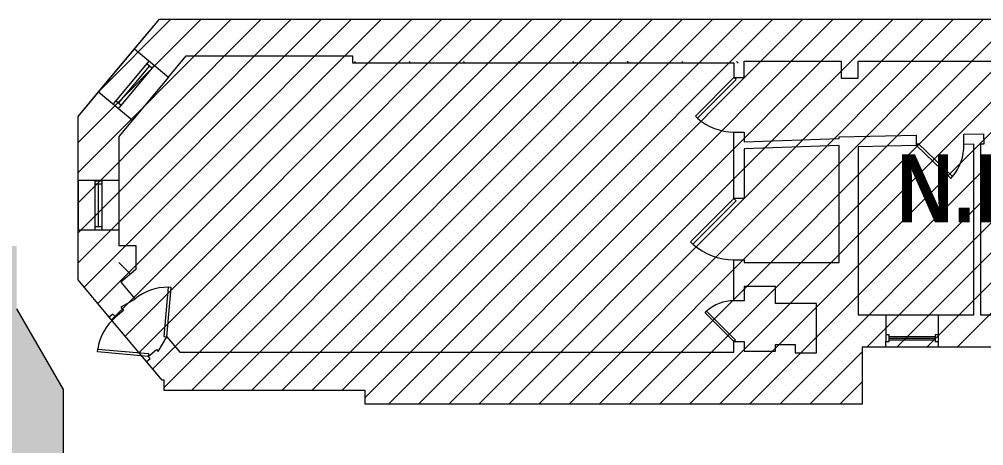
# Model space of a CAD drawing. Header units: inches. Extents: x 891 to 14187, y -1169 to 3232.
# Drawn here: x 2406 to 2972, y 2685 to 2935 of the extents above; entities that cross this region are included whole.
import ezdxf

# ---------------------------------------------------------------- set-up
doc = ezdxf.new("R2010")
doc.units = ezdxf.units.IN
doc.header["$MEASUREMENT"] = 0
for name, color, linetype, lineweight in [('A-Hatch', 7, 'Continuous', 9), ('A-RECTORY - NIC', 7, 'Continuous', 9), ('EX-EXT-CORE', 7, 'Continuous', 9)]:
    doc.layers.add(name, color=color, linetype=linetype, lineweight=lineweight)
doc.styles.add('Arial Narrow_B_1', font='ARIALNB.TTF', dxfattribs={"height": 40.064026})

msp = doc.modelspace()

# ---------------------------------------------------------------- hatches: boundary and pattern name
at = {"layer": 'A-Hatch'}
h = msp.add_hatch(color=9, dxfattribs=at)
h.paths.add_polyline_path([(2360.64, 2633.56), (2384.64, 2633.56), (2384.64, 2642.06), (2440.64, 2642.06), (2443.67, 2648.3), (2456, 2648.3), (2456, 2674.3), (2452.5, 2674.3), (2452.5, 2679.3), (2431.95, 2679.3), (2431.95, 2717.87), (2404.53, 2765.36), (2404.53, 2802.37), (2377.63, 2802.37), (2377.63, 2781.42), (2387.27, 2769.93), (2383.18, 2722.3), (2363.64, 2683.56), (2363.64, 2681.56), (2360.64, 2681.56), (2360.64, 2639.56)])
h.paths.add_polyline_path([(3137.17, 2642.06), (3237.6, 2642.06), (3237.6, 2643.53), (3258.39, 2643.53), (3258.39, 2676.84), (3247.99, 2676.84), (3247.99, 2659.03), (3004.77, 2659.03), (3004.77, 2679.34), (2932.5, 2679.3), (2932.5, 2674.3), (2929, 2674.3), (2929.01, 2648.3), (2936.14, 2648.3), (2939.17, 2642.06), (3034.64, 2642.06), (3037.67, 2648.3), (3134.14, 2648.3), (3136.55, 2643.34)])
h.paths.add_polyline_path([(2638.64, 2642.06), (2641.67, 2648.3), (2654, 2648.3), (2654, 2674.3), (2650.5, 2674.3), (2650.5, 2679.3), (2536.5, 2679.3), (2536.5, 2674.3), (2533, 2674.3), (2533.01, 2648.3), (2540.14, 2648.3), (2543.17, 2642.06)])
h.paths.add_polyline_path([(2836.64, 2642.06), (2839.67, 2648.3), (2852, 2648.3), (2852, 2674.3), (2848.5, 2674.3), (2848.5, 2679.3), (2734.5, 2679.3), (2734.5, 2674.3), (2731, 2674.3), (2731.01, 2648.3), (2738.14, 2648.3), (2741.17, 2642.06)])

# ---------------------------------------------------------------- linework, layer by layer
at = {"layer": 'A-RECTORY - NIC', "color": 8}
for p, q in [((2440.53, 2878.4), (2488.32, 2935.34)), ((2440.53, 2863.1), (2512.77, 2935.34)), ((2440.53, 2845.43), (2530.45, 2935.34)), ((2440.53, 2827.75), (2548.13, 2935.34)), ((2440.53, 2810.07), (2565.8, 2935.34)), ((2440.53, 2792.39), (2583.48, 2935.34)), ((2444.09, 2778.27), (2601.16, 2935.34)), ((2452.15, 2768.66), (2618.84, 2935.34)), ((2452.97, 2893.22), (2495.09, 2935.34)), ((2460.22, 2759.05), (2636.52, 2935.34)), ((2468.29, 2749.44), (2654.19, 2935.34)), ((2473.79, 2918.04), (2488.32, 2935.34)), ((2476.35, 2739.82), (2671.87, 2935.34)), ((2484.42, 2730.21), (2689.55, 2935.34)), ((2488.32, 2935.34), (2601.76, 2935.34)), ((2488.32, 2935.34), (3362.22, 2935.34)), ((2491.11, 2719.23), (2707.23, 2935.34)), ((2507.14, 2717.58), (2724.9, 2935.34)), ((2524.81, 2717.58), (2742.58, 2935.34)), ((2542.49, 2717.58), (2760.26, 2935.34)), ((2560.17, 2717.58), (2777.94, 2935.34)), ((2577.85, 2717.58), (2795.61, 2935.34)), ((2595.52, 2717.58), (2813.29, 2935.34)), ((2601.76, 2935.34), (2633.05, 2935.34)), ((2609.11, 2713.48), (2830.97, 2935.34)), ((2622.88, 2709.58), (2848.65, 2935.34)), ((2633.05, 2935.34), (2799.37, 2935.34)), ((2640.56, 2709.58), (2866.33, 2935.34)), ((2658.23, 2709.58), (2884, 2935.34)), ((2675.91, 2709.58), (2901.68, 2935.34)), ((2693.59, 2709.58), (2919.36, 2935.34)), ((2711.27, 2709.58), (2937.04, 2935.34)), ((2728.94, 2709.58), (2954.71, 2935.34)), ((2746.62, 2709.58), (2972.39, 2935.34)), ((2764.3, 2709.58), (2990.07, 2935.34)), ((2781.98, 2709.58), (3007.75, 2935.34)), ((2799.37, 2935.34), (2831.76, 2935.34)), ((2799.66, 2709.58), (3025.42, 2935.34)), ((2817.33, 2709.58), (3043.1, 2935.34)), ((2831.76, 2935.34), (3370.76, 2935.34)), ((2835.01, 2709.58), (3060.78, 2935.34)), ((2852.69, 2709.58), (3078.46, 2935.34)), ((2903.76, 2742.97), (3096.13, 2935.34)), ((2921.44, 2742.97), (3113.81, 2935.34)), ((2939.12, 2742.97), (3131.49, 2935.34)), ((2956.8, 2742.97), (3149.17, 2935.34)), ((2452.58, 2892.76), (2473.79, 2918.04)), ((2473.79, 2918.04), (2493.64, 2901.38)), ((2493.64, 2901.38), (2504.1, 2913.84)), ((2504.1, 2913.84), (2601.76, 2913.84)), ((2601.76, 2913.84), (2601.76, 2909.84)), ((2482.18, 2910.8), (2461.35, 2885.97)), ((2482.43, 2907.98), (2464.16, 2886.21)), ((2485.25, 2908.23), (2464.41, 2883.4)), ((2483.96, 2906.7), (2480.9, 2909.27)), ((2601.76, 2909.84), (2825.76, 2909.84)), ((2603.9, 2909.65), (2602.9, 2910.65)), ((2635.95, 2909.65), (2634.95, 2910.65)), ((2668, 2909.65), (2667, 2910.65)), ((2700.05, 2909.65), (2699.05, 2910.65)), ((2732.1, 2909.65), (2731.1, 2910.65)), ((2764.15, 2909.65), (2763.15, 2910.65)), ((2796.2, 2909.65), (2795.2, 2910.65)), ((2825.76, 2909.84), (2825.76, 2901.2)), ((2828.25, 2909.65), (2827.25, 2910.65)), ((2831.76, 2901.2), (2831.76, 2910.84)), ((2831.76, 2910.84), (2888.76, 2910.84)), ((2888.76, 2910.84), (2888.76, 2900.84)), ((2898.76, 2900.84), (2898.76, 2910.84)), ((2898.76, 2910.84), (3188.76, 2910.84)), ((2493.64, 2901.38), (2472.43, 2876.1)), ((2825.76, 2901.2), (2831.76, 2901.2)), ((2888.76, 2900.84), (2898.76, 2900.84)), ((2440.53, 2878.4), (2452.58, 2892.76)), ((2452.58, 2892.76), (2472.43, 2876.1)), ((2465.7, 2884.93), (2462.63, 2887.5)), ((2440.53, 2802.56), (2440.53, 2878.4)), ((2440.53, 2840.78), (2440.53, 2878.4)), ((2472.43, 2876.1), (2464.48, 2866.63)), ((2464.48, 2866.63), (2464.48, 2840.78)), ((2825.76, 2830.2), (2825.76, 2869.2)), ((2825.76, 2869.2), (2831.76, 2869.2)), ((2831.76, 2869.2), (2831.76, 2863.41)), ((2887.68, 2866.34), (2932.76, 2867.32)), ((2887.68, 2865.34), (2887.68, 2866.34)), ((2932.76, 2867.32), (2932.89, 2861.32)), ((2960.76, 2867.9), (2972.36, 2868.14)), ((2960.88, 2861.9), (2960.76, 2867.9)), ((2972.36, 2868.14), (2972.48, 2862.14)), ((2831.76, 2863.41), (2887.68, 2865.34)), ((2887.68, 2861.34), (2831.76, 2859.41)), ((2887.68, 2792.6), (2887.68, 2861.34)), ((2932.89, 2861.32), (2898.68, 2860.57)), ((2966.68, 2862.02), (2960.88, 2861.9)), ((2966.68, 2761.95), (2966.68, 2862.02)), ((2972.48, 2862.14), (2970.68, 2862.1)), ((2970.68, 2862.1), (2970.68, 2761.95)), ((2831.76, 2859.41), (2831.76, 2830.2)), ((2898.68, 2860.57), (2898.68, 2761.95)), ((2440.53, 2840.78), (2440.53, 2811.78)), ((2464.48, 2840.78), (2440.53, 2840.78)), ((2450.5, 2840.59), (2454.5, 2840.59)), ((2450.5, 2811.59), (2450.5, 2840.59)), ((2454.5, 2838.59), (2450.5, 2838.59)), ((2452.5, 2813.59), (2452.5, 2838.59)), ((2454.5, 2840.59), (2454.5, 2811.59)), ((2464.48, 2840.78), (2464.48, 2811.78)), ((2831.76, 2830.2), (2825.76, 2830.2)), ((2440.53, 2811.78), (2464.48, 2811.78)), ((2440.53, 2782.51), (2440.53, 2811.78)), ((2454.5, 2813.59), (2450.5, 2813.59)), ((2454.5, 2811.59), (2450.5, 2811.59)), ((2464.48, 2811.78), (2464.48, 2802.56)), ((2440.53, 2782.51), (2440.53, 2802.56)), ((2464.48, 2802.56), (2474.48, 2802.56)), ((2474.48, 2802.56), (2474.48, 2788.56)), ((2471.38, 2785.78), (2464.49, 2792.67)), ((2825.76, 2770.2), (2825.76, 2794.2)), ((2825.76, 2794.2), (2831.76, 2794.2)), ((2831.76, 2794.2), (2831.76, 2792.6)), ((2474.48, 2788.56), (2465.68, 2781.19)), ((2831.76, 2792.6), (2887.68, 2792.6)), ((2458.87, 2760.66), (2440.53, 2782.51)), ((2458.87, 2760.66), (2440.53, 2782.51)), ((2465.68, 2781.19), (2474.05, 2771.22)), ((2850.24, 2778.6), (2831.76, 2778.6)), ((2831.76, 2778.6), (2831.76, 2770.2)), ((2850.24, 2768.6), (2850.24, 2778.6)), ((2474.05, 2771.22), (2465.72, 2766.41)), ((2831.76, 2770.2), (2825.76, 2770.2)), ((2467.29, 2764.54), (2462.53, 2760.54)), ((2465.72, 2766.41), (2467.29, 2764.54)), ((2874.24, 2768.6), (2850.24, 2768.6)), ((2874.24, 2739.6), (2874.24, 2768.6)), ((2460.96, 2762.41), (2458.87, 2760.66)), ((2489.99, 2723.58), (2458.87, 2760.66)), ((2462.53, 2760.54), (2460.96, 2762.41)), ((2898.68, 2761.95), (2915.02, 2761.95)), ((2915.02, 2761.95), (2946.02, 2761.95)), ((2915.02, 2761.95), (2915.02, 2750.46)), ((2946.02, 2750.46), (2946.02, 2761.95)), ((2946.02, 2761.95), (2966.68, 2761.95)), ((2970.68, 2761.95), (3006.2, 2761.95)), ((2487.58, 2740.37), (2492.61, 2749.09)), ((2492.61, 2749.09), (2500.29, 2739.95)), ((2917.02, 2750.26), (2915.02, 2750.26)), ((2915.02, 2750.26), (2915.02, 2746.26)), ((2917.02, 2746.26), (2917.02, 2750.26)), ((2917.02, 2749.26), (2944.02, 2749.26)), ((2917.02, 2748.26), (2944.02, 2748.26)), ((2946.02, 2750.26), (2944.02, 2750.26)), ((2944.02, 2750.26), (2944.02, 2746.26)), ((2946.02, 2746.26), (2946.02, 2750.26)), ((2825.76, 2739.95), (2825.76, 2746.2)), ((2825.76, 2746.2), (2831.76, 2746.2)), ((2831.76, 2746.2), (2831.76, 2740.6)), ((2850.24, 2740.6), (2850.24, 2744.6)), ((2850.24, 2744.6), (2861.74, 2744.6)), ((2861.74, 2744.6), (2861.74, 2739.6)), ((2996.35, 2742.97), (2901.03, 2742.97)), ((2901.03, 2742.97), (2901.03, 2709.58)), ((2915.02, 2742.97), (2901.03, 2742.97)), ((2901.03, 2742.97), (2901.03, 2709.58)), ((2915.02, 2742.97), (2915.02, 2746.46)), ((2915.02, 2746.26), (2917.02, 2746.26)), ((2946.02, 2742.97), (2915.02, 2742.97)), ((2917.02, 2747.26), (2944.02, 2747.26)), ((2944.02, 2746.26), (2946.02, 2746.26)), ((2946.02, 2742.97), (2946.02, 2746.46)), ((2996.35, 2742.97), (2946.02, 2742.97)), ((2480.72, 2734.62), (2482.81, 2736.37)), ((2481.81, 2737.56), (2486.58, 2741.56)), ((2482.81, 2736.37), (2481.81, 2737.56)), ((2486.58, 2741.56), (2487.58, 2740.37)), ((2500.29, 2739.95), (2825.76, 2739.95)), ((2831.76, 2740.6), (2850.24, 2740.6)), ((2861.74, 2739.6), (2874.24, 2739.6)), ((2870.37, 2709.58), (2901.03, 2740.24)), ((2489.99, 2723.58), (2480.72, 2734.62)), ((2491.11, 2723.58), (2489.99, 2723.58)), ((2491.11, 2723.58), (2489.99, 2723.58)), ((2491.11, 2717.58), (2491.11, 2723.58)), ((2491.11, 2717.58), (2491.11, 2723.58)), ((2888.04, 2709.58), (2901.03, 2722.56)), ((2609.11, 2717.58), (2491.11, 2717.58)), ((2609.11, 2717.58), (2491.11, 2717.58)), ((2609.11, 2709.58), (2609.11, 2717.58)), ((2609.11, 2709.58), (2609.11, 2717.58)), ((2901.03, 2709.58), (2609.11, 2709.58)), ((2901.03, 2709.58), (2609.11, 2709.58))]:
    msp.add_line(p, q, dxfattribs=at)
for points in [[(2825.76, 2901.2), (2803.13, 2878.58), (2804.39, 2877.32), (2827.02, 2899.95)], [(2932.93, 2861.32), (2953.1, 2841.97), (2954.18, 2843.09), (2934.01, 2862.44)], [(2825.76, 2830.2), (2800.3, 2804.75), (2801.72, 2803.33), (2827.17, 2828.79)], [(2492.61, 2749.09), (2495.14, 2777.96), (2493.54, 2778.1), (2491.01, 2749.23)]]:
    msp.add_lwpolyline(points, close=True, dxfattribs=at)
at = {"layer": 'A-RECTORY - NIC', "color": 8, "flags": 128}
for points in [[(2825.76, 2746.2), (2808.79, 2763.17), (2809.73, 2764.12), (2826.7, 2747.15)], [(2481.81, 2737.56), (2451.92, 2740.18), (2452.07, 2741.84), (2481.96, 2739.22)]]:
    msp.add_lwpolyline(points, close=True, dxfattribs=at)
at = {"layer": 'A-RECTORY - NIC', "color": 8}
for centre, radius, start, end in [((2825.83, 2901.58), 32.38, 228.5347, 269.8762), ((2932.6, 2861.38), 28.28, 319.7158, 1.0573), ((2825.84, 2830.63), 36.43, 228.5347, 269.8762), ((2492.79, 2748.79), 29.32, 88.5347, 129.8762), ((2825.81, 2745.92), 24.28, 90.1238, 131.4653), ((2482.09, 2737.33), 30.36, 130.1238, 171.4653)]:
    msp.add_arc(centre, radius, start, end, dxfattribs=at)
at = {"layer": 'EX-EXT-CORE', "color": 8}
for p, q in [((2431.95, 2718.06), (2404.53, 2765.55)), ((2431.95, 2679.49), (2431.95, 2718.06))]:
    msp.add_line(p, q, dxfattribs=at)

# ---------------------------------------------------------------- texts
at = {"layer": 'A-RECTORY - NIC', "style": 'Arial Narrow_B_1'}
msp.add_text('N.I.C', height=40.064, dxfattribs=at).set_placement((2921.51, 2816.14))

doc.saveas('drawing.dxf')
